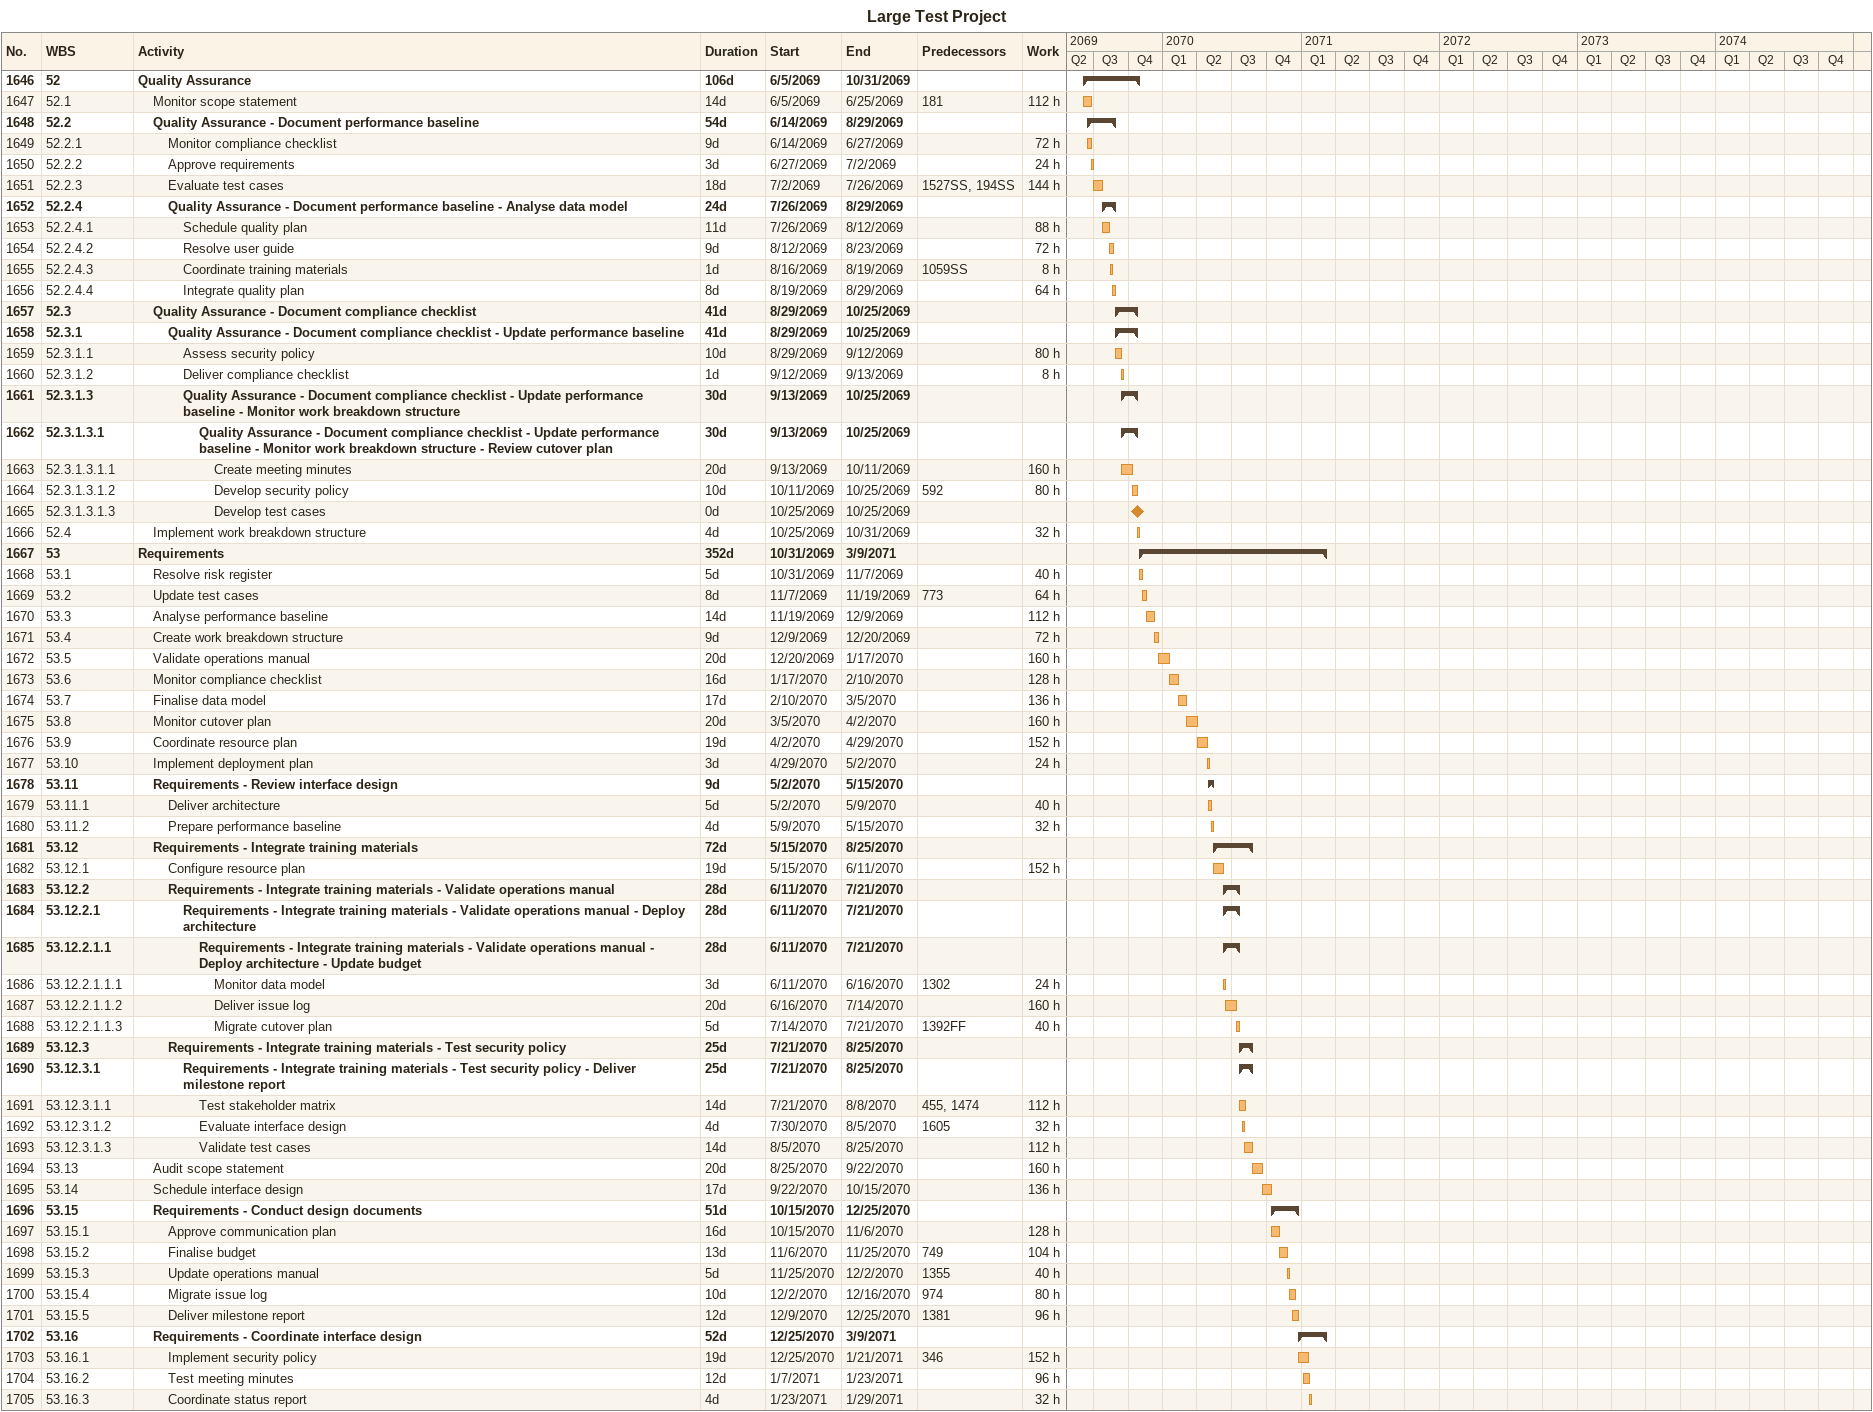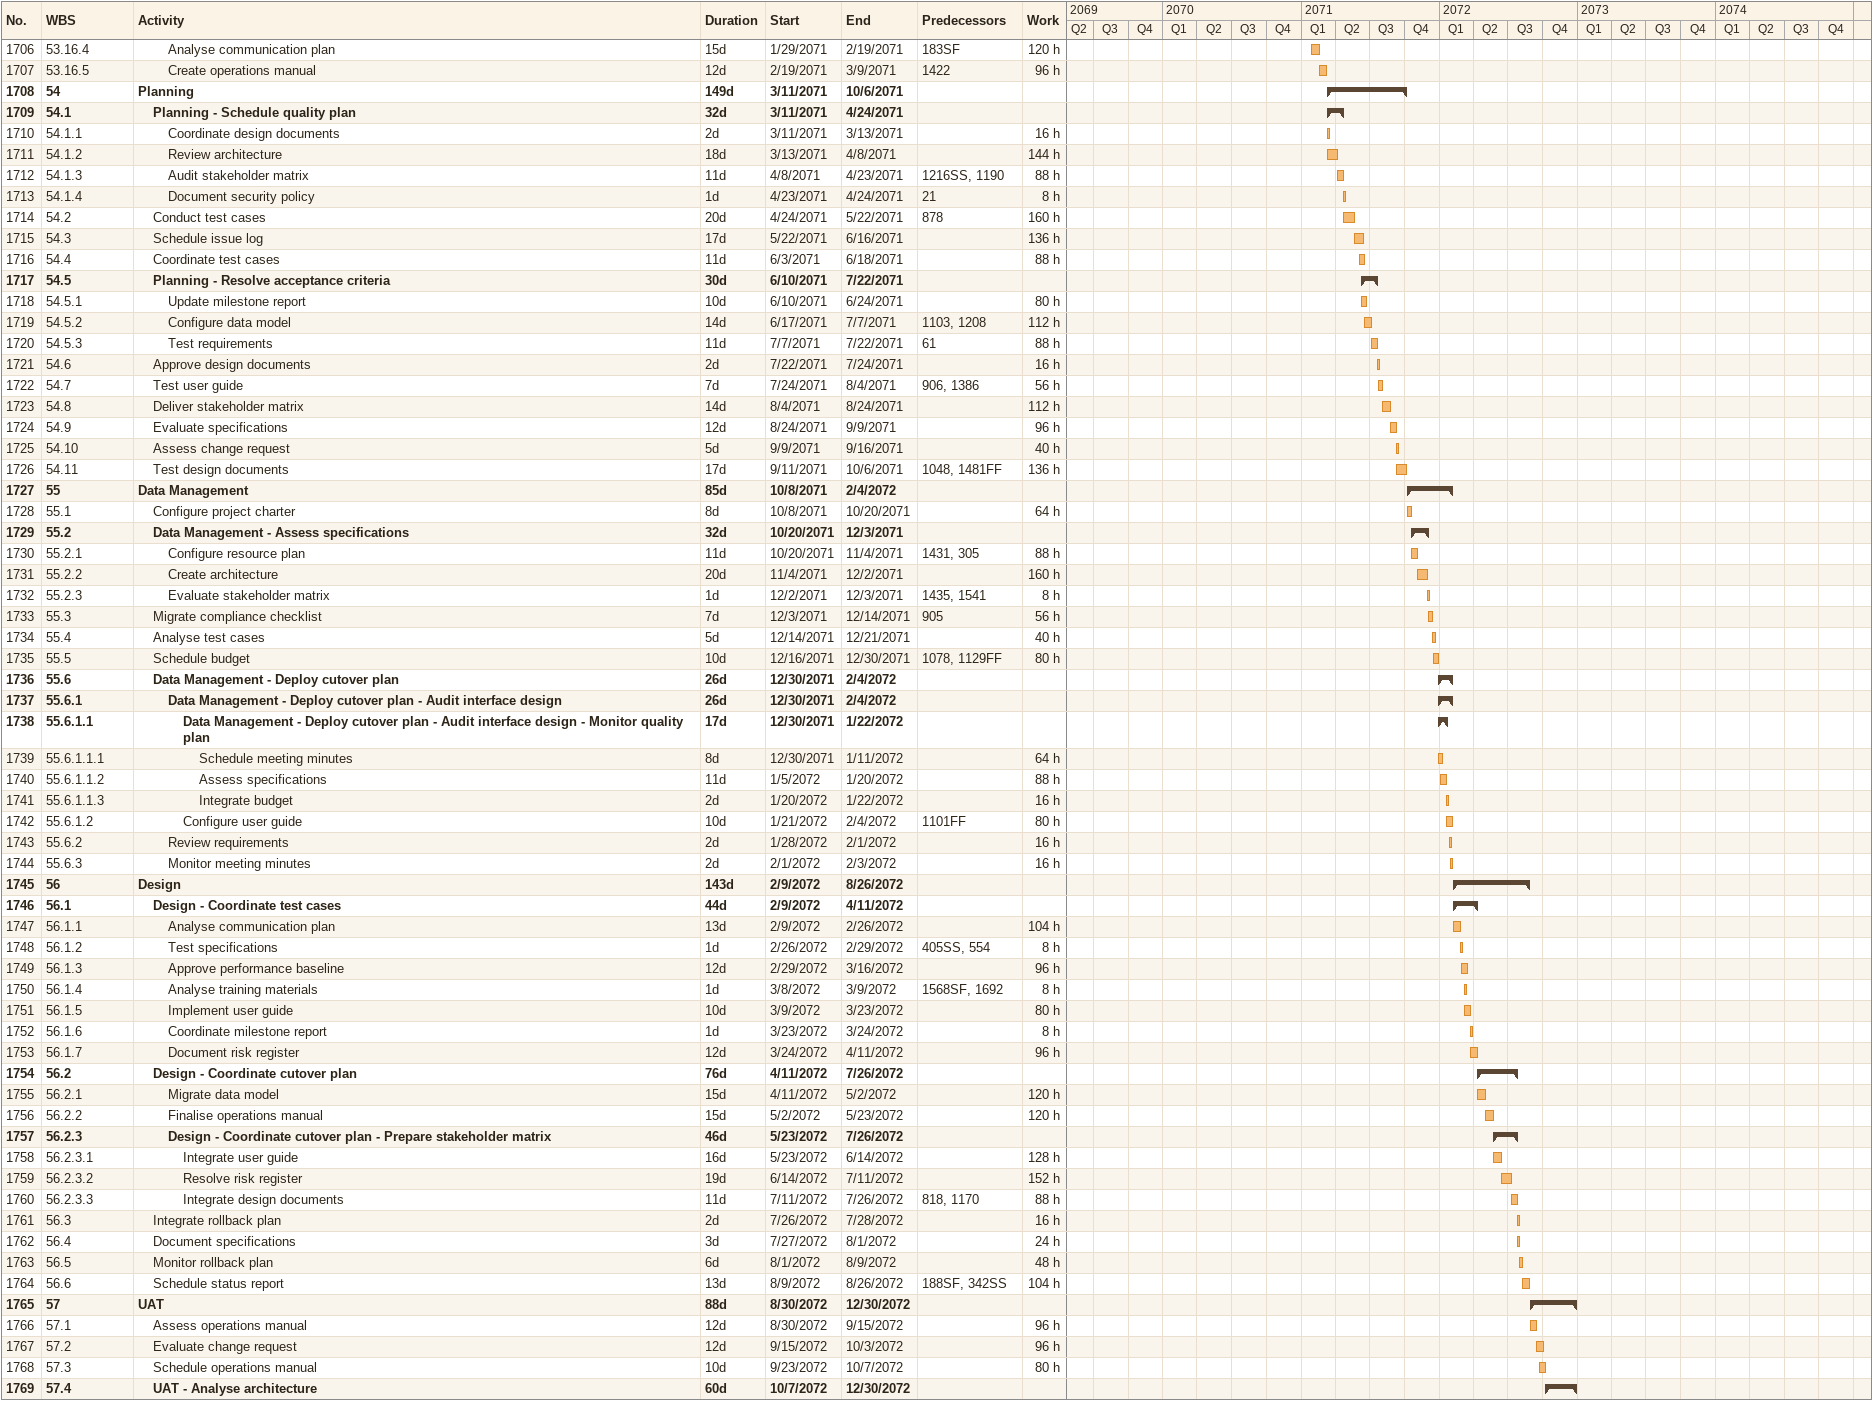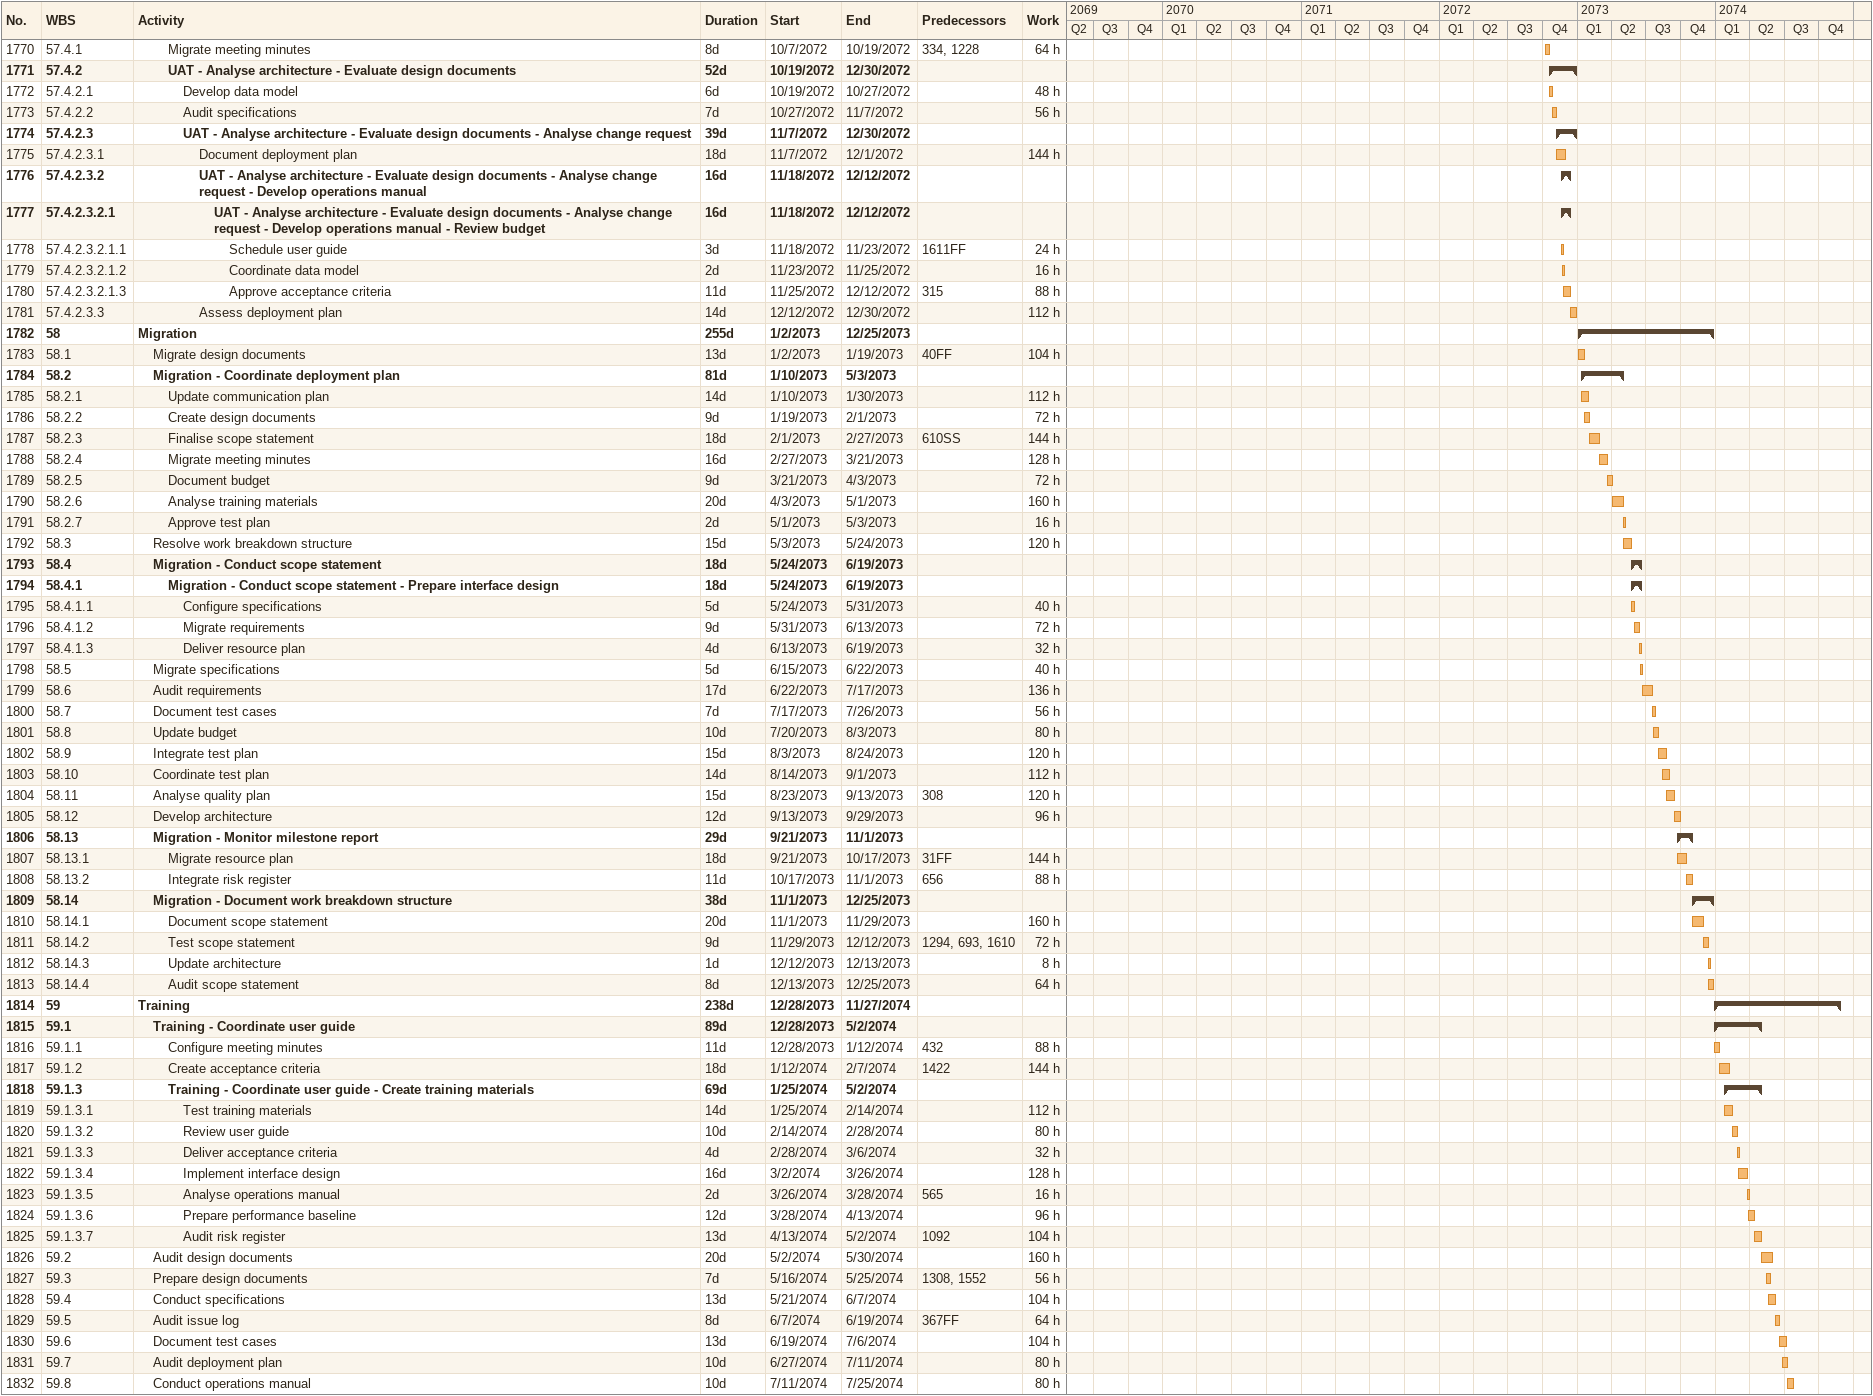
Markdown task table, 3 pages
Large Test Project

| ID | WBS | Task | Duration | Start | Finish | Predecessors | Work (h) |
|---|---|---|---|---|---|---|---|
| 1646 | 52 | **Quality Assurance** | 106d | 2069-06-05 | 2069-10-31 |  |  |
| 1647 | 52.1 | Monitor scope statement | 14d | 2069-06-05 | 2069-06-25 | 181 | 112 |
| 1648 | 52.2 | **Quality Assurance - Document performance baseline** | 54d | 2069-06-14 | 2069-08-29 |  |  |
| 1649 | 52.2.1 | Monitor compliance checklist | 9d | 2069-06-14 | 2069-06-27 |  | 72 |
| 1650 | 52.2.2 | Approve requirements | 3d | 2069-06-27 | 2069-07-02 |  | 24 |
| 1651 | 52.2.3 | Evaluate test cases | 18d | 2069-07-02 | 2069-07-26 | 1527SS, 194SS | 144 |
| 1652 | 52.2.4 | **Quality Assurance - Document performance baseline - Analyse data model** | 24d | 2069-07-26 | 2069-08-29 |  |  |
| 1653 | 52.2.4.1 | Schedule quality plan | 11d | 2069-07-26 | 2069-08-12 |  | 88 |
| 1654 | 52.2.4.2 | Resolve user guide | 9d | 2069-08-12 | 2069-08-23 |  | 72 |
| 1655 | 52.2.4.3 | Coordinate training materials | 1d | 2069-08-16 | 2069-08-19 | 1059SS | 8 |
| 1656 | 52.2.4.4 | Integrate quality plan | 8d | 2069-08-19 | 2069-08-29 |  | 64 |
| 1657 | 52.3 | **Quality Assurance - Document compliance checklist** | 41d | 2069-08-29 | 2069-10-25 |  |  |
| 1658 | 52.3.1 | **Quality Assurance - Document compliance checklist - Update performance baseline** | 41d | 2069-08-29 | 2069-10-25 |  |  |
| 1659 | 52.3.1.1 | Assess security policy | 10d | 2069-08-29 | 2069-09-12 |  | 80 |
| 1660 | 52.3.1.2 | Deliver compliance checklist | 1d | 2069-09-12 | 2069-09-13 |  | 8 |
| 1661 | 52.3.1.3 | **Quality Assurance - Document compliance checklist - Update performance baseline - Monitor work breakdown structure** | 30d | 2069-09-13 | 2069-10-25 |  |  |
| 1662 | 52.3.1.3.1 | **Quality Assurance - Document compliance checklist - Update performance baseline - Monitor work breakdown structure - Review cutover plan** | 30d | 2069-09-13 | 2069-10-25 |  |  |
| 1663 | 52.3.1.3.1.1 | Create meeting minutes | 20d | 2069-09-13 | 2069-10-11 |  | 160 |
| 1664 | 52.3.1.3.1.2 | Develop security policy | 10d | 2069-10-11 | 2069-10-25 | 592 | 80 |
| 1665 | 52.3.1.3.1.3 | Develop test cases | 0d | 2069-10-25 | 2069-10-25 |  |  |
| 1666 | 52.4 | Implement work breakdown structure | 4d | 2069-10-25 | 2069-10-31 |  | 32 |
| 1667 | 53 | **Requirements** | 352d | 2069-10-31 | 2071-03-09 |  |  |
| 1668 | 53.1 | Resolve risk register | 5d | 2069-10-31 | 2069-11-07 |  | 40 |
| 1669 | 53.2 | Update test cases | 8d | 2069-11-07 | 2069-11-19 | 773 | 64 |
| 1670 | 53.3 | Analyse performance baseline | 14d | 2069-11-19 | 2069-12-09 |  | 112 |
| 1671 | 53.4 | Create work breakdown structure | 9d | 2069-12-09 | 2069-12-20 |  | 72 |
| 1672 | 53.5 | Validate operations manual | 20d | 2069-12-20 | 2070-01-17 |  | 160 |
| 1673 | 53.6 | Monitor compliance checklist | 16d | 2070-01-17 | 2070-02-10 |  | 128 |
| 1674 | 53.7 | Finalise data model | 17d | 2070-02-10 | 2070-03-05 |  | 136 |
| 1675 | 53.8 | Monitor cutover plan | 20d | 2070-03-05 | 2070-04-02 |  | 160 |
| 1676 | 53.9 | Coordinate resource plan | 19d | 2070-04-02 | 2070-04-29 |  | 152 |
| 1677 | 53.10 | Implement deployment plan | 3d | 2070-04-29 | 2070-05-02 |  | 24 |
| 1678 | 53.11 | **Requirements - Review interface design** | 9d | 2070-05-02 | 2070-05-15 |  |  |
| 1679 | 53.11.1 | Deliver architecture | 5d | 2070-05-02 | 2070-05-09 |  | 40 |
| 1680 | 53.11.2 | Prepare performance baseline | 4d | 2070-05-09 | 2070-05-15 |  | 32 |
| 1681 | 53.12 | **Requirements - Integrate training materials** | 72d | 2070-05-15 | 2070-08-25 |  |  |
| 1682 | 53.12.1 | Configure resource plan | 19d | 2070-05-15 | 2070-06-11 |  | 152 |
| 1683 | 53.12.2 | **Requirements - Integrate training materials - Validate operations manual** | 28d | 2070-06-11 | 2070-07-21 |  |  |
| 1684 | 53.12.2.1 | **Requirements - Integrate training materials - Validate operations manual - Deploy architecture** | 28d | 2070-06-11 | 2070-07-21 |  |  |
| 1685 | 53.12.2.1.1 | **Requirements - Integrate training materials - Validate operations manual - Deploy architecture - Update budget** | 28d | 2070-06-11 | 2070-07-21 |  |  |
| 1686 | 53.12.2.1.1.1 | Monitor data model | 3d | 2070-06-11 | 2070-06-16 | 1302 | 24 |
| 1687 | 53.12.2.1.1.2 | Deliver issue log | 20d | 2070-06-16 | 2070-07-14 |  | 160 |
| 1688 | 53.12.2.1.1.3 | Migrate cutover plan | 5d | 2070-07-14 | 2070-07-21 | 1392FF | 40 |
| 1689 | 53.12.3 | **Requirements - Integrate training materials - Test security policy** | 25d | 2070-07-21 | 2070-08-25 |  |  |
| 1690 | 53.12.3.1 | **Requirements - Integrate training materials - Test security policy - Deliver milestone report** | 25d | 2070-07-21 | 2070-08-25 |  |  |
| 1691 | 53.12.3.1.1 | Test stakeholder matrix | 14d | 2070-07-21 | 2070-08-08 | 455, 1474 | 112 |
| 1692 | 53.12.3.1.2 | Evaluate interface design | 4d | 2070-07-30 | 2070-08-05 | 1605 | 32 |
| 1693 | 53.12.3.1.3 | Validate test cases | 14d | 2070-08-05 | 2070-08-25 |  | 112 |
| 1694 | 53.13 | Audit scope statement | 20d | 2070-08-25 | 2070-09-22 |  | 160 |
| 1695 | 53.14 | Schedule interface design | 17d | 2070-09-22 | 2070-10-15 |  | 136 |
| 1696 | 53.15 | **Requirements - Conduct design documents** | 51d | 2070-10-15 | 2070-12-25 |  |  |
| 1697 | 53.15.1 | Approve communication plan | 16d | 2070-10-15 | 2070-11-06 |  | 128 |
| 1698 | 53.15.2 | Finalise budget | 13d | 2070-11-06 | 2070-11-25 | 749 | 104 |
| 1699 | 53.15.3 | Update operations manual | 5d | 2070-11-25 | 2070-12-02 | 1355 | 40 |
| 1700 | 53.15.4 | Migrate issue log | 10d | 2070-12-02 | 2070-12-16 | 974 | 80 |
| 1701 | 53.15.5 | Deliver milestone report | 12d | 2070-12-09 | 2070-12-25 | 1381 | 96 |
| 1702 | 53.16 | **Requirements - Coordinate interface design** | 52d | 2070-12-25 | 2071-03-09 |  |  |
| 1703 | 53.16.1 | Implement security policy | 19d | 2070-12-25 | 2071-01-21 | 346 | 152 |
| 1704 | 53.16.2 | Test meeting minutes | 12d | 2071-01-07 | 2071-01-23 |  | 96 |
| 1705 | 53.16.3 | Coordinate status report | 4d | 2071-01-23 | 2071-01-29 |  | 32 |
| 1706 | 53.16.4 | Analyse communication plan | 15d | 2071-01-29 | 2071-02-19 | 183SF | 120 |
| 1707 | 53.16.5 | Create operations manual | 12d | 2071-02-19 | 2071-03-09 | 1422 | 96 |
| 1708 | 54 | **Planning** | 149d | 2071-03-11 | 2071-10-06 |  |  |
| 1709 | 54.1 | **Planning - Schedule quality plan** | 32d | 2071-03-11 | 2071-04-24 |  |  |
| 1710 | 54.1.1 | Coordinate design documents | 2d | 2071-03-11 | 2071-03-13 |  | 16 |
| 1711 | 54.1.2 | Review architecture | 18d | 2071-03-13 | 2071-04-08 |  | 144 |
| 1712 | 54.1.3 | Audit stakeholder matrix | 11d | 2071-04-08 | 2071-04-23 | 1216SS, 1190 | 88 |
| 1713 | 54.1.4 | Document security policy | 1d | 2071-04-23 | 2071-04-24 | 21 | 8 |
| 1714 | 54.2 | Conduct test cases | 20d | 2071-04-24 | 2071-05-22 | 878 | 160 |
| 1715 | 54.3 | Schedule issue log | 17d | 2071-05-22 | 2071-06-16 |  | 136 |
| 1716 | 54.4 | Coordinate test cases | 11d | 2071-06-03 | 2071-06-18 |  | 88 |
| 1717 | 54.5 | **Planning - Resolve acceptance criteria** | 30d | 2071-06-10 | 2071-07-22 |  |  |
| 1718 | 54.5.1 | Update milestone report | 10d | 2071-06-10 | 2071-06-24 |  | 80 |
| 1719 | 54.5.2 | Configure data model | 14d | 2071-06-17 | 2071-07-07 | 1103, 1208 | 112 |
| 1720 | 54.5.3 | Test requirements | 11d | 2071-07-07 | 2071-07-22 | 61 | 88 |
| 1721 | 54.6 | Approve design documents | 2d | 2071-07-22 | 2071-07-24 |  | 16 |
| 1722 | 54.7 | Test user guide | 7d | 2071-07-24 | 2071-08-04 | 906, 1386 | 56 |
| 1723 | 54.8 | Deliver stakeholder matrix | 14d | 2071-08-04 | 2071-08-24 |  | 112 |
| 1724 | 54.9 | Evaluate specifications | 12d | 2071-08-24 | 2071-09-09 |  | 96 |
| 1725 | 54.10 | Assess change request | 5d | 2071-09-09 | 2071-09-16 |  | 40 |
| 1726 | 54.11 | Test design documents | 17d | 2071-09-11 | 2071-10-06 | 1048, 1481FF | 136 |
| 1727 | 55 | **Data Management** | 85d | 2071-10-08 | 2072-02-04 |  |  |
| 1728 | 55.1 | Configure project charter | 8d | 2071-10-08 | 2071-10-20 |  | 64 |
| 1729 | 55.2 | **Data Management - Assess specifications** | 32d | 2071-10-20 | 2071-12-03 |  |  |
| 1730 | 55.2.1 | Configure resource plan | 11d | 2071-10-20 | 2071-11-04 | 1431, 305 | 88 |
| 1731 | 55.2.2 | Create architecture | 20d | 2071-11-04 | 2071-12-02 |  | 160 |
| 1732 | 55.2.3 | Evaluate stakeholder matrix | 1d | 2071-12-02 | 2071-12-03 | 1435, 1541 | 8 |
| 1733 | 55.3 | Migrate compliance checklist | 7d | 2071-12-03 | 2071-12-14 | 905 | 56 |
| 1734 | 55.4 | Analyse test cases | 5d | 2071-12-14 | 2071-12-21 |  | 40 |
| 1735 | 55.5 | Schedule budget | 10d | 2071-12-16 | 2071-12-30 | 1078, 1129FF | 80 |
| 1736 | 55.6 | **Data Management - Deploy cutover plan** | 26d | 2071-12-30 | 2072-02-04 |  |  |
| 1737 | 55.6.1 | **Data Management - Deploy cutover plan - Audit interface design** | 26d | 2071-12-30 | 2072-02-04 |  |  |
| 1738 | 55.6.1.1 | **Data Management - Deploy cutover plan - Audit interface design - Monitor quality plan** | 17d | 2071-12-30 | 2072-01-22 |  |  |
| 1739 | 55.6.1.1.1 | Schedule meeting minutes | 8d | 2071-12-30 | 2072-01-11 |  | 64 |
| 1740 | 55.6.1.1.2 | Assess specifications | 11d | 2072-01-05 | 2072-01-20 |  | 88 |
| 1741 | 55.6.1.1.3 | Integrate budget | 2d | 2072-01-20 | 2072-01-22 |  | 16 |
| 1742 | 55.6.1.2 | Configure user guide | 10d | 2072-01-21 | 2072-02-04 | 1101FF | 80 |
| 1743 | 55.6.2 | Review requirements | 2d | 2072-01-28 | 2072-02-01 |  | 16 |
| 1744 | 55.6.3 | Monitor meeting minutes | 2d | 2072-02-01 | 2072-02-03 |  | 16 |
| 1745 | 56 | **Design** | 143d | 2072-02-09 | 2072-08-26 |  |  |
| 1746 | 56.1 | **Design - Coordinate test cases** | 44d | 2072-02-09 | 2072-04-11 |  |  |
| 1747 | 56.1.1 | Analyse communication plan | 13d | 2072-02-09 | 2072-02-26 |  | 104 |
| 1748 | 56.1.2 | Test specifications | 1d | 2072-02-26 | 2072-02-29 | 405SS, 554 | 8 |
| 1749 | 56.1.3 | Approve performance baseline | 12d | 2072-02-29 | 2072-03-16 |  | 96 |
| 1750 | 56.1.4 | Analyse training materials | 1d | 2072-03-08 | 2072-03-09 | 1568SF, 1692 | 8 |
| 1751 | 56.1.5 | Implement user guide | 10d | 2072-03-09 | 2072-03-23 |  | 80 |
| 1752 | 56.1.6 | Coordinate milestone report | 1d | 2072-03-23 | 2072-03-24 |  | 8 |
| 1753 | 56.1.7 | Document risk register | 12d | 2072-03-24 | 2072-04-11 |  | 96 |
| 1754 | 56.2 | **Design - Coordinate cutover plan** | 76d | 2072-04-11 | 2072-07-26 |  |  |
| 1755 | 56.2.1 | Migrate data model | 15d | 2072-04-11 | 2072-05-02 |  | 120 |
| 1756 | 56.2.2 | Finalise operations manual | 15d | 2072-05-02 | 2072-05-23 |  | 120 |
| 1757 | 56.2.3 | **Design - Coordinate cutover plan - Prepare stakeholder matrix** | 46d | 2072-05-23 | 2072-07-26 |  |  |
| 1758 | 56.2.3.1 | Integrate user guide | 16d | 2072-05-23 | 2072-06-14 |  | 128 |
| 1759 | 56.2.3.2 | Resolve risk register | 19d | 2072-06-14 | 2072-07-11 |  | 152 |
| 1760 | 56.2.3.3 | Integrate design documents | 11d | 2072-07-11 | 2072-07-26 | 818, 1170 | 88 |
| 1761 | 56.3 | Integrate rollback plan | 2d | 2072-07-26 | 2072-07-28 |  | 16 |
| 1762 | 56.4 | Document specifications | 3d | 2072-07-27 | 2072-08-01 |  | 24 |
| 1763 | 56.5 | Monitor rollback plan | 6d | 2072-08-01 | 2072-08-09 |  | 48 |
| 1764 | 56.6 | Schedule status report | 13d | 2072-08-09 | 2072-08-26 | 188SF, 342SS | 104 |
| 1765 | 57 | **UAT** | 88d | 2072-08-30 | 2072-12-30 |  |  |
| 1766 | 57.1 | Assess operations manual | 12d | 2072-08-30 | 2072-09-15 |  | 96 |
| 1767 | 57.2 | Evaluate change request | 12d | 2072-09-15 | 2072-10-03 |  | 96 |
| 1768 | 57.3 | Schedule operations manual | 10d | 2072-09-23 | 2072-10-07 |  | 80 |
| 1769 | 57.4 | **UAT - Analyse architecture** | 60d | 2072-10-07 | 2072-12-30 |  |  |
| 1770 | 57.4.1 | Migrate meeting minutes | 8d | 2072-10-07 | 2072-10-19 | 334, 1228 | 64 |
| 1771 | 57.4.2 | **UAT - Analyse architecture - Evaluate design documents** | 52d | 2072-10-19 | 2072-12-30 |  |  |
| 1772 | 57.4.2.1 | Develop data model | 6d | 2072-10-19 | 2072-10-27 |  | 48 |
| 1773 | 57.4.2.2 | Audit specifications | 7d | 2072-10-27 | 2072-11-07 |  | 56 |
| 1774 | 57.4.2.3 | **UAT - Analyse architecture - Evaluate design documents - Analyse change request** | 39d | 2072-11-07 | 2072-12-30 |  |  |
| 1775 | 57.4.2.3.1 | Document deployment plan | 18d | 2072-11-07 | 2072-12-01 |  | 144 |
| 1776 | 57.4.2.3.2 | **UAT - Analyse architecture - Evaluate design documents - Analyse change request - Develop operations manual** | 16d | 2072-11-18 | 2072-12-12 |  |  |
| 1777 | 57.4.2.3.2.1 | **UAT - Analyse architecture - Evaluate design documents - Analyse change request - Develop operations manual - Review budget** | 16d | 2072-11-18 | 2072-12-12 |  |  |
| 1778 | 57.4.2.3.2.1.1 | Schedule user guide | 3d | 2072-11-18 | 2072-11-23 | 1611FF | 24 |
| 1779 | 57.4.2.3.2.1.2 | Coordinate data model | 2d | 2072-11-23 | 2072-11-25 |  | 16 |
| 1780 | 57.4.2.3.2.1.3 | Approve acceptance criteria | 11d | 2072-11-25 | 2072-12-12 | 315 | 88 |
| 1781 | 57.4.2.3.3 | Assess deployment plan | 14d | 2072-12-12 | 2072-12-30 |  | 112 |
| 1782 | 58 | **Migration** | 255d | 2073-01-02 | 2073-12-25 |  |  |
| 1783 | 58.1 | Migrate design documents | 13d | 2073-01-02 | 2073-01-19 | 40FF | 104 |
| 1784 | 58.2 | **Migration - Coordinate deployment plan** | 81d | 2073-01-10 | 2073-05-03 |  |  |
| 1785 | 58.2.1 | Update communication plan | 14d | 2073-01-10 | 2073-01-30 |  | 112 |
| 1786 | 58.2.2 | Create design documents | 9d | 2073-01-19 | 2073-02-01 |  | 72 |
| 1787 | 58.2.3 | Finalise scope statement | 18d | 2073-02-01 | 2073-02-27 | 610SS | 144 |
| 1788 | 58.2.4 | Migrate meeting minutes | 16d | 2073-02-27 | 2073-03-21 |  | 128 |
| 1789 | 58.2.5 | Document budget | 9d | 2073-03-21 | 2073-04-03 |  | 72 |
| 1790 | 58.2.6 | Analyse training materials | 20d | 2073-04-03 | 2073-05-01 |  | 160 |
| 1791 | 58.2.7 | Approve test plan | 2d | 2073-05-01 | 2073-05-03 |  | 16 |
| 1792 | 58.3 | Resolve work breakdown structure | 15d | 2073-05-03 | 2073-05-24 |  | 120 |
| 1793 | 58.4 | **Migration - Conduct scope statement** | 18d | 2073-05-24 | 2073-06-19 |  |  |
| 1794 | 58.4.1 | **Migration - Conduct scope statement - Prepare interface design** | 18d | 2073-05-24 | 2073-06-19 |  |  |
| 1795 | 58.4.1.1 | Configure specifications | 5d | 2073-05-24 | 2073-05-31 |  | 40 |
| 1796 | 58.4.1.2 | Migrate requirements | 9d | 2073-05-31 | 2073-06-13 |  | 72 |
| 1797 | 58.4.1.3 | Deliver resource plan | 4d | 2073-06-13 | 2073-06-19 |  | 32 |
| 1798 | 58.5 | Migrate specifications | 5d | 2073-06-15 | 2073-06-22 |  | 40 |
| 1799 | 58.6 | Audit requirements | 17d | 2073-06-22 | 2073-07-17 |  | 136 |
| 1800 | 58.7 | Document test cases | 7d | 2073-07-17 | 2073-07-26 |  | 56 |
| 1801 | 58.8 | Update budget | 10d | 2073-07-20 | 2073-08-03 |  | 80 |
| 1802 | 58.9 | Integrate test plan | 15d | 2073-08-03 | 2073-08-24 |  | 120 |
| 1803 | 58.10 | Coordinate test plan | 14d | 2073-08-14 | 2073-09-01 |  | 112 |
| 1804 | 58.11 | Analyse quality plan | 15d | 2073-08-23 | 2073-09-13 | 308 | 120 |
| 1805 | 58.12 | Develop architecture | 12d | 2073-09-13 | 2073-09-29 |  | 96 |
| 1806 | 58.13 | **Migration - Monitor milestone report** | 29d | 2073-09-21 | 2073-11-01 |  |  |
| 1807 | 58.13.1 | Migrate resource plan | 18d | 2073-09-21 | 2073-10-17 | 31FF | 144 |
| 1808 | 58.13.2 | Integrate risk register | 11d | 2073-10-17 | 2073-11-01 | 656 | 88 |
| 1809 | 58.14 | **Migration - Document work breakdown structure** | 38d | 2073-11-01 | 2073-12-25 |  |  |
| 1810 | 58.14.1 | Document scope statement | 20d | 2073-11-01 | 2073-11-29 |  | 160 |
| 1811 | 58.14.2 | Test scope statement | 9d | 2073-11-29 | 2073-12-12 | 1294, 693, 1610 | 72 |
| 1812 | 58.14.3 | Update architecture | 1d | 2073-12-12 | 2073-12-13 |  | 8 |
| 1813 | 58.14.4 | Audit scope statement | 8d | 2073-12-13 | 2073-12-25 |  | 64 |
| 1814 | 59 | **Training** | 238d | 2073-12-28 | 2074-11-27 |  |  |
| 1815 | 59.1 | **Training - Coordinate user guide** | 89d | 2073-12-28 | 2074-05-02 |  |  |
| 1816 | 59.1.1 | Configure meeting minutes | 11d | 2073-12-28 | 2074-01-12 | 432 | 88 |
| 1817 | 59.1.2 | Create acceptance criteria | 18d | 2074-01-12 | 2074-02-07 | 1422 | 144 |
| 1818 | 59.1.3 | **Training - Coordinate user guide - Create training materials** | 69d | 2074-01-25 | 2074-05-02 |  |  |
| 1819 | 59.1.3.1 | Test training materials | 14d | 2074-01-25 | 2074-02-14 |  | 112 |
| 1820 | 59.1.3.2 | Review user guide | 10d | 2074-02-14 | 2074-02-28 |  | 80 |
| 1821 | 59.1.3.3 | Deliver acceptance criteria | 4d | 2074-02-28 | 2074-03-06 |  | 32 |
| 1822 | 59.1.3.4 | Implement interface design | 16d | 2074-03-02 | 2074-03-26 |  | 128 |
| 1823 | 59.1.3.5 | Analyse operations manual | 2d | 2074-03-26 | 2074-03-28 | 565 | 16 |
| 1824 | 59.1.3.6 | Prepare performance baseline | 12d | 2074-03-28 | 2074-04-13 |  | 96 |
| 1825 | 59.1.3.7 | Audit risk register | 13d | 2074-04-13 | 2074-05-02 | 1092 | 104 |
| 1826 | 59.2 | Audit design documents | 20d | 2074-05-02 | 2074-05-30 |  | 160 |
| 1827 | 59.3 | Prepare design documents | 7d | 2074-05-16 | 2074-05-25 | 1308, 1552 | 56 |
| 1828 | 59.4 | Conduct specifications | 13d | 2074-05-21 | 2074-06-07 |  | 104 |
| 1829 | 59.5 | Audit issue log | 8d | 2074-06-07 | 2074-06-19 | 367FF | 64 |
| 1830 | 59.6 | Document test cases | 13d | 2074-06-19 | 2074-07-06 |  | 104 |
| 1831 | 59.7 | Audit deployment plan | 10d | 2074-06-27 | 2074-07-11 |  | 80 |
| 1832 | 59.8 | Conduct operations manual | 10d | 2074-07-11 | 2074-07-25 |  | 80 |
